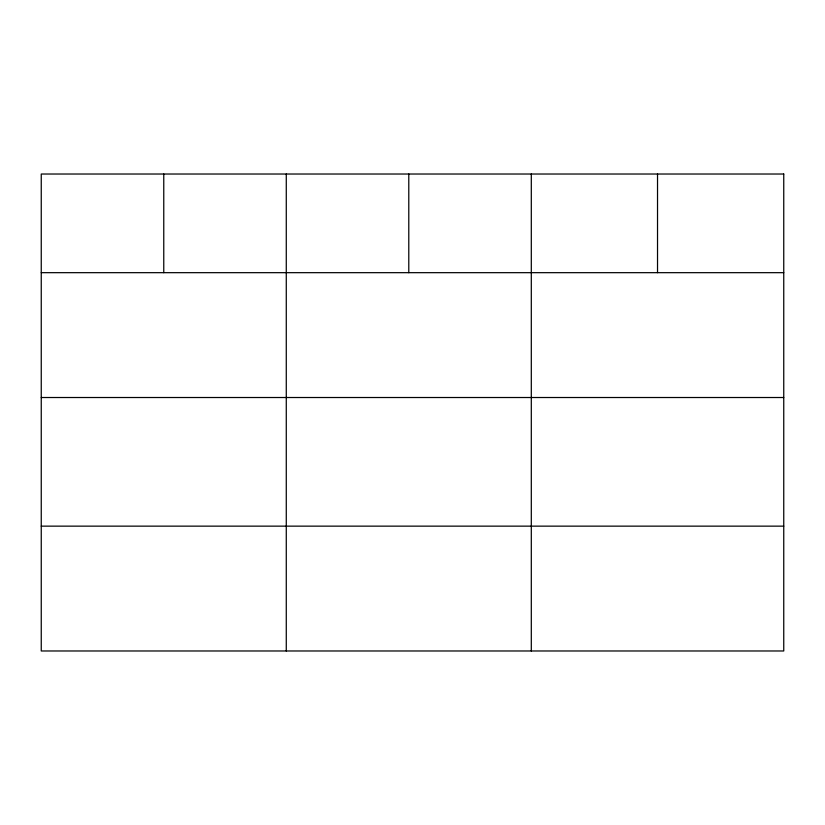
<?xml version="1.0" encoding="UTF-8"?>
<svg xmlns="http://www.w3.org/2000/svg" width="825" height="825" viewBox="0 0 825 825"><rect width="100%" height="100%" fill="white"/><g stroke="black" fill="none" stroke-linecap="round" stroke-linejoin="round"><path stroke-width="1.24" d="M41.25 272.673L783.75 272.673M41.25 397.516L783.75 397.516M41.25 526.144L783.75 526.144M657.525 174.023L657.525 272.673M531.3 174.023L531.3 650.977M408.787 174.023L408.787 272.673M286.275 174.023L286.275 650.977M163.763 174.023L163.763 272.673M783.75 174.023L41.25 174.023L41.25 650.977L783.75 650.977L783.75 174.023"/></g></svg>
